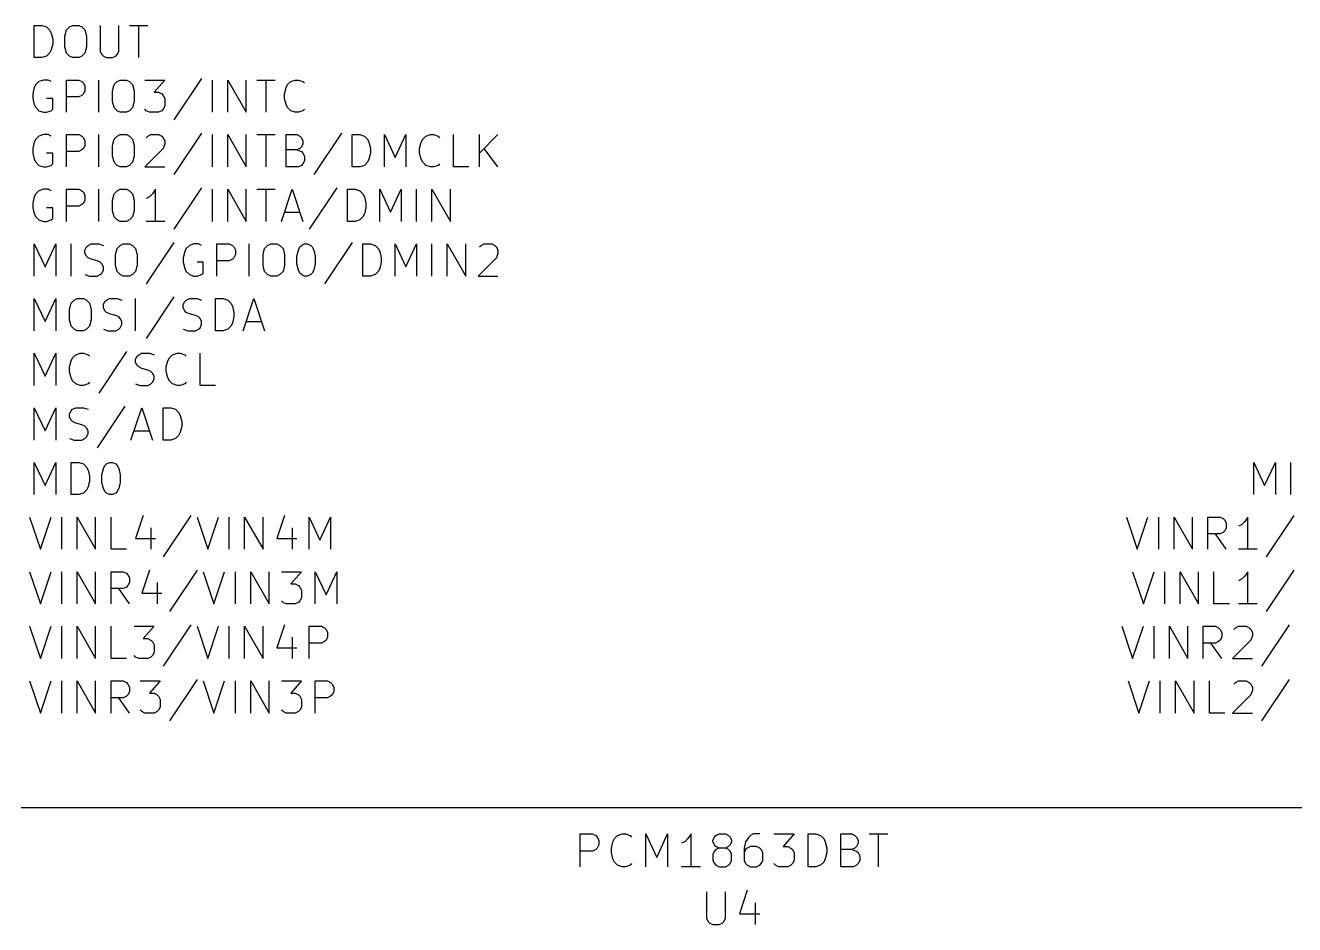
# Model space of a CAD drawing. Extents: x 0.4 to 11.3, y -7.9 to -0.4.
# Drawn here: x 3.158 to 5.48, y -3.764 to -2.118 of the extents above; entities that cross this region are included whole.
import ezdxf

# ---------------------------------------------------------------- set-up
doc = ezdxf.new("R2010")
doc.units = 0
doc.header["$MEASUREMENT"] = 0
doc.layers.add('CYAN2', color=4, linetype='CONTINUOUS')
doc.layers.add('RED2', color=1, linetype='CONTINUOUS')

msp = doc.modelspace()

# ---------------------------------------------------------------- linework, layer by layer
at = {"layer": 'CYAN2', "linetype": 'CONTINUOUS'}
for p, q in [((3.174, -2.1773), (3.174, -2.1183)), ((3.174, -2.1183), (3.1881, -2.1183)), ((3.1881, -2.1183), (3.1965, -2.1211)), ((3.1965, -2.1211), (3.2021, -2.1267)), ((3.2021, -2.1267), (3.2049, -2.1323)), ((3.2049, -2.1323), (3.2078, -2.1436)), ((3.2302, -2.138), (3.233, -2.1267)), ((3.233, -2.1267), (3.2387, -2.1211)), ((3.2387, -2.1211), (3.2443, -2.1183)), ((3.2443, -2.1183), (3.2555, -2.1183)), ((3.2555, -2.1183), (3.2611, -2.1211)), ((3.2611, -2.1211), (3.2668, -2.1267)), ((3.2668, -2.1267), (3.2696, -2.138)), ((3.2949, -2.1183), (3.2949, -2.1661)), ((3.3286, -2.1661), (3.3286, -2.1183)), ((3.3482, -2.1183), (3.382, -2.1183)), ((3.3651, -2.1773), (3.3651, -2.1183)), ((3.2078, -2.152), (3.2049, -2.1632)), ((3.2078, -2.1436), (3.2078, -2.152)), ((3.2302, -2.1576), (3.2302, -2.138)), ((3.233, -2.1689), (3.2302, -2.1576)), ((3.2696, -2.1576), (3.2668, -2.1689)), ((3.2696, -2.138), (3.2696, -2.1576)), ((3.1881, -2.1773), (3.174, -2.1773)), ((3.1965, -2.1745), (3.1881, -2.1773)), ((3.2021, -2.1689), (3.1965, -2.1745)), ((3.2049, -2.1632), (3.2021, -2.1689)), ((3.2387, -2.1745), (3.233, -2.1689)), ((3.2443, -2.1773), (3.2387, -2.1745)), ((3.2555, -2.1773), (3.2443, -2.1773)), ((3.2611, -2.1745), (3.2555, -2.1773)), ((3.2668, -2.1689), (3.2611, -2.1745)), ((3.2949, -2.1661), (3.2977, -2.1717)), ((3.2977, -2.1717), (3.3005, -2.1745)), ((3.3005, -2.1745), (3.3061, -2.1773)), ((3.3061, -2.1773), (3.3173, -2.1773)), ((3.3173, -2.1773), (3.323, -2.1745)), ((3.323, -2.1745), (3.3258, -2.1717)), ((3.3258, -2.1717), (3.3286, -2.1661)), ((3.1769, -2.2267), (3.174, -2.2323)), ((3.1825, -2.2211), (3.1769, -2.2267)), ((3.1909, -2.2183), (3.1825, -2.2211)), ((3.1993, -2.2183), (3.1909, -2.2183)), ((3.2049, -2.2211), (3.1993, -2.2183)), ((3.233, -2.2773), (3.233, -2.2183)), ((3.233, -2.2183), (3.2555, -2.2183)), ((3.2555, -2.2183), (3.2611, -2.2211)), ((3.2611, -2.2211), (3.2639, -2.2239)), ((3.2639, -2.2239), (3.2668, -2.2295)), ((3.292, -2.2773), (3.292, -2.2183)), ((3.3173, -2.238), (3.3201, -2.2267)), ((3.3201, -2.2267), (3.3258, -2.2211)), ((3.3258, -2.2211), (3.3314, -2.2183)), ((3.3314, -2.2183), (3.3426, -2.2183)), ((3.3426, -2.2183), (3.3482, -2.2211)), ((3.3482, -2.2211), (3.3539, -2.2267)), ((3.3539, -2.2267), (3.3567, -2.238)), ((3.3763, -2.2183), (3.4129, -2.2183)), ((3.4129, -2.2183), (3.3932, -2.2408)), ((3.4803, -2.2155), (3.4297, -2.2913)), ((3.5, -2.2773), (3.5, -2.2183)), ((3.528, -2.2773), (3.528, -2.2183)), ((3.528, -2.2183), (3.5618, -2.2773)), ((3.5618, -2.2773), (3.5618, -2.2183)), ((3.5814, -2.2183), (3.6151, -2.2183)), ((3.5983, -2.2773), (3.5983, -2.2183)), ((3.6348, -2.2323), (3.6376, -2.2267)), ((3.6376, -2.2267), (3.6432, -2.2211)), ((3.6432, -2.2211), (3.6517, -2.2183)), ((3.6517, -2.2183), (3.6573, -2.2183)), ((3.6573, -2.2183), (3.6657, -2.2211)), ((3.6657, -2.2211), (3.6685, -2.2239)), ((3.174, -2.2323), (3.1712, -2.2436)), ((3.1712, -2.2436), (3.1712, -2.252)), ((3.1712, -2.252), (3.174, -2.2632)), ((3.2078, -2.252), (3.1965, -2.252)), ((3.2078, -2.2717), (3.2078, -2.252)), ((3.2555, -2.2492), (3.233, -2.2492)), ((3.2611, -2.2464), (3.2555, -2.2492)), ((3.2639, -2.2436), (3.2611, -2.2464)), ((3.2668, -2.238), (3.2639, -2.2436)), ((3.2668, -2.2295), (3.2668, -2.238)), ((3.3173, -2.2576), (3.3173, -2.238)), ((3.3567, -2.238), (3.3567, -2.2576)), ((3.3932, -2.2408), (3.4016, -2.2408)), ((3.4016, -2.2408), (3.4072, -2.2436)), ((3.4072, -2.2436), (3.41, -2.2464)), ((3.41, -2.2464), (3.4129, -2.252)), ((3.4129, -2.252), (3.4129, -2.2661)), ((3.632, -2.2436), (3.6348, -2.2323)), ((3.632, -2.252), (3.632, -2.2436)), ((3.6348, -2.2632), (3.632, -2.252)), ((3.174, -2.2632), (3.1769, -2.2689)), ((3.1769, -2.2689), (3.1825, -2.2745)), ((3.1825, -2.2745), (3.1909, -2.2773)), ((3.1965, -2.2773), (3.2049, -2.2745)), ((3.2049, -2.2745), (3.2078, -2.2717)), ((3.3201, -2.2689), (3.3173, -2.2576)), ((3.3258, -2.2745), (3.3201, -2.2689)), ((3.3314, -2.2773), (3.3258, -2.2745)), ((3.3482, -2.2745), (3.3426, -2.2773)), ((3.3539, -2.2689), (3.3482, -2.2745)), ((3.3567, -2.2576), (3.3539, -2.2689)), ((3.3791, -2.2745), (3.3763, -2.2717)), ((3.3848, -2.2773), (3.3791, -2.2745)), ((3.4072, -2.2745), (3.4016, -2.2773)), ((3.41, -2.2717), (3.4072, -2.2745)), ((3.4129, -2.2661), (3.41, -2.2717)), ((3.6376, -2.2689), (3.6348, -2.2632)), ((3.6432, -2.2745), (3.6376, -2.2689)), ((3.6517, -2.2773), (3.6432, -2.2745)), ((3.6657, -2.2745), (3.6573, -2.2773)), ((3.6685, -2.2717), (3.6657, -2.2745)), ((3.1909, -2.2773), (3.1965, -2.2773)), ((3.3426, -2.2773), (3.3314, -2.2773)), ((3.4016, -2.2773), (3.3848, -2.2773)), ((3.6573, -2.2773), (3.6517, -2.2773)), ((3.1825, -2.3211), (3.1769, -2.3267)), ((3.1909, -2.3183), (3.1825, -2.3211)), ((3.1993, -2.3183), (3.1909, -2.3183)), ((3.2049, -2.3211), (3.1993, -2.3183)), ((3.233, -2.3773), (3.233, -2.3183)), ((3.233, -2.3183), (3.2555, -2.3183)), ((3.2555, -2.3183), (3.2611, -2.3211)), ((3.2611, -2.3211), (3.2639, -2.3239)), ((3.292, -2.3773), (3.292, -2.3183)), ((3.3201, -2.3267), (3.3258, -2.3211)), ((3.3258, -2.3211), (3.3314, -2.3183)), ((3.3314, -2.3183), (3.3426, -2.3183)), ((3.3426, -2.3183), (3.3482, -2.3211)), ((3.3482, -2.3211), (3.3539, -2.3267)), ((3.3791, -2.3239), (3.382, -2.3211)), ((3.382, -2.3211), (3.3876, -2.3183)), ((3.3876, -2.3183), (3.4016, -2.3183)), ((3.4016, -2.3183), (3.4072, -2.3211)), ((3.4072, -2.3211), (3.41, -2.3239)), ((3.4803, -2.3155), (3.4297, -2.3913)), ((3.5, -2.3773), (3.5, -2.3183)), ((3.528, -2.3773), (3.528, -2.3183)), ((3.528, -2.3183), (3.5618, -2.3773)), ((3.5618, -2.3773), (3.5618, -2.3183)), ((3.5814, -2.3183), (3.6151, -2.3183)), ((3.5983, -2.3773), (3.5983, -2.3183)), ((3.6348, -2.3773), (3.6348, -2.3183)), ((3.6348, -2.3183), (3.6545, -2.3183)), ((3.6545, -2.3183), (3.6601, -2.3211)), ((3.6601, -2.3211), (3.6629, -2.3239)), ((3.736, -2.3155), (3.6854, -2.3913)), ((3.7556, -2.3773), (3.7556, -2.3183)), ((3.7556, -2.3183), (3.7697, -2.3183)), ((3.7697, -2.3183), (3.7781, -2.3211)), ((3.7781, -2.3211), (3.7837, -2.3267)), ((3.8146, -2.3773), (3.8146, -2.3183)), ((3.8146, -2.3183), (3.8343, -2.3604)), ((3.8343, -2.3604), (3.854, -2.3183)), ((3.854, -2.3183), (3.854, -2.3773)), ((3.8849, -2.3267), (3.8905, -2.3211)), ((3.8905, -2.3211), (3.8989, -2.3183)), ((3.8989, -2.3183), (3.9045, -2.3183)), ((3.9045, -2.3183), (3.913, -2.3211)), ((3.913, -2.3211), (3.9158, -2.3239)), ((3.9411, -2.3773), (3.9411, -2.3183)), ((3.9888, -2.3773), (3.9888, -2.3183)), ((4.0225, -2.3183), (3.9888, -2.352)), ((3.174, -2.3323), (3.1712, -2.3436)), ((3.1712, -2.3436), (3.1712, -2.352)), ((3.1769, -2.3267), (3.174, -2.3323)), ((3.2639, -2.3436), (3.2611, -2.3464)), ((3.2639, -2.3239), (3.2668, -2.3295)), ((3.2668, -2.338), (3.2639, -2.3436)), ((3.2668, -2.3295), (3.2668, -2.338)), ((3.3173, -2.338), (3.3201, -2.3267)), ((3.3173, -2.3576), (3.3173, -2.338)), ((3.3539, -2.3267), (3.3567, -2.338)), ((3.3567, -2.338), (3.3567, -2.3576)), ((3.41, -2.3436), (3.3763, -2.3773)), ((3.41, -2.3239), (3.4129, -2.3295)), ((3.4129, -2.3352), (3.41, -2.3436)), ((3.4129, -2.3295), (3.4129, -2.3352)), ((3.6601, -2.3436), (3.6545, -2.3464)), ((3.6629, -2.3408), (3.6601, -2.3436)), ((3.6629, -2.3239), (3.6657, -2.3295)), ((3.6657, -2.3352), (3.6629, -2.3408)), ((3.6657, -2.3295), (3.6657, -2.3352)), ((3.7837, -2.3267), (3.7865, -2.3323)), ((3.7865, -2.3323), (3.7893, -2.3436)), ((3.7893, -2.3436), (3.7893, -2.352)), ((3.8792, -2.3436), (3.8821, -2.3323)), ((3.8792, -2.352), (3.8792, -2.3436)), ((3.8821, -2.3323), (3.8849, -2.3267)), ((4.0225, -2.3773), (3.9972, -2.3436)), ((3.1712, -2.352), (3.174, -2.3632)), ((3.174, -2.3632), (3.1769, -2.3689)), ((3.2078, -2.352), (3.1965, -2.352)), ((3.2078, -2.3717), (3.2078, -2.352)), ((3.2555, -2.3492), (3.233, -2.3492)), ((3.2611, -2.3464), (3.2555, -2.3492)), ((3.3201, -2.3689), (3.3173, -2.3576)), ((3.3567, -2.3576), (3.3539, -2.3689)), ((3.6545, -2.3464), (3.6348, -2.3464)), ((3.6545, -2.3464), (3.6629, -2.3492)), ((3.6629, -2.3492), (3.6657, -2.352)), ((3.6657, -2.352), (3.6685, -2.3576)), ((3.6685, -2.3661), (3.6657, -2.3717)), ((3.6685, -2.3576), (3.6685, -2.3661)), ((3.7865, -2.3632), (3.7837, -2.3689)), ((3.7893, -2.352), (3.7865, -2.3632)), ((3.8821, -2.3632), (3.8792, -2.352)), ((3.8849, -2.3689), (3.8821, -2.3632)), ((3.1769, -2.3689), (3.1825, -2.3745)), ((3.1825, -2.3745), (3.1909, -2.3773)), ((3.1909, -2.3773), (3.1965, -2.3773)), ((3.1965, -2.3773), (3.2049, -2.3745)), ((3.2049, -2.3745), (3.2078, -2.3717)), ((3.3258, -2.3745), (3.3201, -2.3689)), ((3.3314, -2.3773), (3.3258, -2.3745)), ((3.3426, -2.3773), (3.3314, -2.3773)), ((3.3482, -2.3745), (3.3426, -2.3773)), ((3.3539, -2.3689), (3.3482, -2.3745)), ((3.3763, -2.3773), (3.4129, -2.3773)), ((3.6573, -2.3773), (3.6348, -2.3773)), ((3.6629, -2.3745), (3.6573, -2.3773)), ((3.6657, -2.3717), (3.6629, -2.3745)), ((3.7697, -2.3773), (3.7556, -2.3773)), ((3.7781, -2.3745), (3.7697, -2.3773)), ((3.7837, -2.3689), (3.7781, -2.3745)), ((3.8905, -2.3745), (3.8849, -2.3689)), ((3.8989, -2.3773), (3.8905, -2.3745)), ((3.9045, -2.3773), (3.8989, -2.3773)), ((3.913, -2.3745), (3.9045, -2.3773)), ((3.9158, -2.3717), (3.913, -2.3745)), ((3.9691, -2.3773), (3.9411, -2.3773)), ((3.174, -2.4323), (3.1712, -2.4436)), ((3.1769, -2.4267), (3.174, -2.4323)), ((3.1825, -2.4211), (3.1769, -2.4267)), ((3.1909, -2.4183), (3.1825, -2.4211)), ((3.1993, -2.4183), (3.1909, -2.4183)), ((3.2049, -2.4211), (3.1993, -2.4183)), ((3.233, -2.4773), (3.233, -2.4183)), ((3.233, -2.4183), (3.2555, -2.4183)), ((3.2555, -2.4183), (3.2611, -2.4211)), ((3.2611, -2.4211), (3.2639, -2.4239)), ((3.2639, -2.4239), (3.2668, -2.4295)), ((3.2668, -2.438), (3.2639, -2.4436)), ((3.2668, -2.4295), (3.2668, -2.438)), ((3.292, -2.4773), (3.292, -2.4183)), ((3.3173, -2.438), (3.3201, -2.4267)), ((3.3173, -2.4576), (3.3173, -2.438)), ((3.3201, -2.4267), (3.3258, -2.4211)), ((3.3258, -2.4211), (3.3314, -2.4183)), ((3.3314, -2.4183), (3.3426, -2.4183)), ((3.3426, -2.4183), (3.3482, -2.4211)), ((3.3482, -2.4211), (3.3539, -2.4267)), ((3.3539, -2.4267), (3.3567, -2.438)), ((3.3567, -2.438), (3.3567, -2.4576)), ((3.3848, -2.4323), (3.3791, -2.4352)), ((3.3904, -2.4267), (3.3848, -2.4323)), ((3.396, -2.4183), (3.3904, -2.4267)), ((3.396, -2.4773), (3.396, -2.4183)), ((3.4803, -2.4155), (3.4297, -2.4913)), ((3.5, -2.4773), (3.5, -2.4183)), ((3.528, -2.4773), (3.528, -2.4183)), ((3.528, -2.4183), (3.5618, -2.4773)), ((3.5618, -2.4773), (3.5618, -2.4183)), ((3.5814, -2.4183), (3.6151, -2.4183)), ((3.5983, -2.4773), (3.5983, -2.4183)), ((3.6264, -2.4773), (3.646, -2.4183)), ((3.646, -2.4183), (3.6657, -2.4773)), ((3.7275, -2.4155), (3.677, -2.4913)), ((3.7472, -2.4773), (3.7472, -2.4183)), ((3.7472, -2.4183), (3.7612, -2.4183)), ((3.7612, -2.4183), (3.7697, -2.4211)), ((3.7697, -2.4211), (3.7753, -2.4267)), ((3.7753, -2.4267), (3.7781, -2.4323)), ((3.7781, -2.4323), (3.7809, -2.4436)), ((3.8062, -2.4773), (3.8062, -2.4183)), ((3.8062, -2.4183), (3.8259, -2.4604)), ((3.8259, -2.4604), (3.8455, -2.4183)), ((3.8455, -2.4183), (3.8455, -2.4773)), ((3.8736, -2.4773), (3.8736, -2.4183)), ((3.9017, -2.4773), (3.9017, -2.4183)), ((3.9017, -2.4183), (3.9354, -2.4773)), ((3.9354, -2.4773), (3.9354, -2.4183)), ((3.1712, -2.4436), (3.1712, -2.452)), ((3.1712, -2.452), (3.174, -2.4632)), ((3.2078, -2.452), (3.1965, -2.452)), ((3.2078, -2.4717), (3.2078, -2.452)), ((3.2555, -2.4492), (3.233, -2.4492)), ((3.2611, -2.4464), (3.2555, -2.4492)), ((3.2639, -2.4436), (3.2611, -2.4464)), ((3.3201, -2.4689), (3.3173, -2.4576)), ((3.3567, -2.4576), (3.3539, -2.4689)), ((3.632, -2.4604), (3.6601, -2.4604)), ((3.7809, -2.452), (3.7781, -2.4632)), ((3.7809, -2.4436), (3.7809, -2.452)), ((3.174, -2.4632), (3.1769, -2.4689)), ((3.1769, -2.4689), (3.1825, -2.4745)), ((3.1825, -2.4745), (3.1909, -2.4773)), ((3.1909, -2.4773), (3.1965, -2.4773)), ((3.1965, -2.4773), (3.2049, -2.4745)), ((3.2049, -2.4745), (3.2078, -2.4717)), ((3.3258, -2.4745), (3.3201, -2.4689)), ((3.3314, -2.4773), (3.3258, -2.4745)), ((3.3426, -2.4773), (3.3314, -2.4773)), ((3.3482, -2.4745), (3.3426, -2.4773)), ((3.3539, -2.4689), (3.3482, -2.4745)), ((3.4129, -2.4773), (3.3791, -2.4773)), ((3.7612, -2.4773), (3.7472, -2.4773)), ((3.7697, -2.4745), (3.7612, -2.4773)), ((3.7753, -2.4689), (3.7697, -2.4745)), ((3.7781, -2.4632), (3.7753, -2.4689)), ((3.174, -2.5773), (3.174, -2.5183)), ((3.174, -2.5183), (3.1937, -2.5604)), ((3.1937, -2.5604), (3.2134, -2.5183)), ((3.2134, -2.5183), (3.2134, -2.5773)), ((3.2415, -2.5773), (3.2415, -2.5183)), ((3.2668, -2.5295), (3.2696, -2.5239)), ((3.2668, -2.5352), (3.2668, -2.5295)), ((3.2696, -2.5239), (3.2724, -2.5211)), ((3.2724, -2.5211), (3.278, -2.5183)), ((3.278, -2.5183), (3.292, -2.5183)), ((3.292, -2.5183), (3.3005, -2.5211)), ((3.3229, -2.538), (3.3258, -2.5267)), ((3.3258, -2.5267), (3.3314, -2.5211)), ((3.3314, -2.5211), (3.337, -2.5183)), ((3.337, -2.5183), (3.3482, -2.5183)), ((3.3482, -2.5183), (3.3539, -2.5211)), ((3.3539, -2.5211), (3.3595, -2.5267)), ((3.3595, -2.5267), (3.3623, -2.538)), ((3.4297, -2.5155), (3.3791, -2.5913)), ((3.4522, -2.5267), (3.4494, -2.5323)), ((3.4578, -2.5211), (3.4522, -2.5267)), ((3.4662, -2.5183), (3.4578, -2.5211)), ((3.4747, -2.5183), (3.4662, -2.5183)), ((3.4803, -2.5211), (3.4747, -2.5183)), ((3.5084, -2.5773), (3.5084, -2.5183)), ((3.5084, -2.5183), (3.5309, -2.5183)), ((3.5309, -2.5183), (3.5365, -2.5211)), ((3.5365, -2.5211), (3.5393, -2.5239)), ((3.5393, -2.5239), (3.5421, -2.5295)), ((3.5421, -2.5295), (3.5421, -2.538)), ((3.5674, -2.5773), (3.5674, -2.5183)), ((3.5927, -2.538), (3.5955, -2.5267)), ((3.5955, -2.5267), (3.6011, -2.5211)), ((3.6011, -2.5211), (3.6067, -2.5183)), ((3.6067, -2.5183), (3.618, -2.5183)), ((3.618, -2.5183), (3.6236, -2.5211)), ((3.6236, -2.5211), (3.6292, -2.5267)), ((3.6292, -2.5267), (3.632, -2.538)), ((3.6545, -2.5408), (3.6573, -2.5295)), ((3.6573, -2.5295), (3.6601, -2.5239)), ((3.6601, -2.5239), (3.6629, -2.5211)), ((3.6629, -2.5211), (3.6685, -2.5183)), ((3.6685, -2.5183), (3.6741, -2.5183)), ((3.6741, -2.5183), (3.6798, -2.5211)), ((3.6798, -2.5211), (3.6826, -2.5239)), ((3.6826, -2.5239), (3.6854, -2.5295)), ((3.6854, -2.5295), (3.6882, -2.5408)), ((3.7556, -2.5155), (3.705, -2.5913)), ((3.7753, -2.5773), (3.7753, -2.5183)), ((3.7753, -2.5183), (3.7893, -2.5183)), ((3.7893, -2.5183), (3.7978, -2.5211)), ((3.7978, -2.5211), (3.8034, -2.5267)), ((3.8034, -2.5267), (3.8062, -2.5323)), ((3.8343, -2.5773), (3.8343, -2.5183)), ((3.8343, -2.5183), (3.854, -2.5604)), ((3.854, -2.5604), (3.8736, -2.5183)), ((3.8736, -2.5183), (3.8736, -2.5773)), ((3.9017, -2.5773), (3.9017, -2.5183)), ((3.9298, -2.5773), (3.9298, -2.5183)), ((3.9298, -2.5183), (3.9635, -2.5773)), ((3.9635, -2.5773), (3.9635, -2.5183)), ((3.9888, -2.5239), (3.9916, -2.5211)), ((3.9916, -2.5211), (3.9972, -2.5183)), ((3.9972, -2.5183), (4.0113, -2.5183)), ((4.0113, -2.5183), (4.0169, -2.5211)), ((4.0169, -2.5211), (4.0197, -2.5239)), ((4.0197, -2.5239), (4.0225, -2.5295)), ((4.0225, -2.5295), (4.0225, -2.5352)), ((3.2696, -2.5408), (3.2668, -2.5352)), ((3.2724, -2.5436), (3.2696, -2.5408)), ((3.278, -2.5464), (3.2724, -2.5436)), ((3.2892, -2.5492), (3.278, -2.5464)), ((3.2949, -2.552), (3.2892, -2.5492)), ((3.2977, -2.5548), (3.2949, -2.552)), ((3.3229, -2.5576), (3.3229, -2.538)), ((3.3623, -2.538), (3.3623, -2.5576)), ((3.4494, -2.5323), (3.4466, -2.5436)), ((3.4466, -2.5436), (3.4466, -2.552)), ((3.4466, -2.552), (3.4494, -2.5632)), ((3.4831, -2.552), (3.4719, -2.552)), ((3.4831, -2.5717), (3.4831, -2.552)), ((3.5309, -2.5492), (3.5084, -2.5492)), ((3.5365, -2.5464), (3.5309, -2.5492)), ((3.5393, -2.5436), (3.5365, -2.5464)), ((3.5421, -2.538), (3.5393, -2.5436)), ((3.5927, -2.5576), (3.5927, -2.538)), ((3.632, -2.538), (3.632, -2.5576)), ((3.6545, -2.5548), (3.6545, -2.5408)), ((3.6882, -2.5408), (3.6882, -2.5548)), ((3.8062, -2.5323), (3.809, -2.5436)), ((3.809, -2.552), (3.8062, -2.5632)), ((3.809, -2.5436), (3.809, -2.552)), ((4.0197, -2.5436), (3.986, -2.5773)), ((4.0225, -2.5352), (4.0197, -2.5436)), ((3.2668, -2.5745), (3.2752, -2.5773)), ((3.2752, -2.5773), (3.2892, -2.5773)), ((3.2892, -2.5773), (3.2949, -2.5745)), ((3.2949, -2.5745), (3.2977, -2.5717)), ((3.3005, -2.5604), (3.2977, -2.5548)), ((3.2977, -2.5717), (3.3005, -2.5661)), ((3.3005, -2.5661), (3.3005, -2.5604)), ((3.3258, -2.5689), (3.3229, -2.5576)), ((3.3314, -2.5745), (3.3258, -2.5689)), ((3.337, -2.5773), (3.3314, -2.5745)), ((3.3482, -2.5773), (3.337, -2.5773)), ((3.3539, -2.5745), (3.3482, -2.5773)), ((3.3595, -2.5689), (3.3539, -2.5745)), ((3.3623, -2.5576), (3.3595, -2.5689)), ((3.4494, -2.5632), (3.4522, -2.5689)), ((3.4522, -2.5689), (3.4578, -2.5745)), ((3.4578, -2.5745), (3.4662, -2.5773)), ((3.4662, -2.5773), (3.4719, -2.5773)), ((3.4719, -2.5773), (3.4803, -2.5745)), ((3.4803, -2.5745), (3.4831, -2.5717)), ((3.5955, -2.5689), (3.5927, -2.5576)), ((3.6011, -2.5745), (3.5955, -2.5689)), ((3.6067, -2.5773), (3.6011, -2.5745)), ((3.618, -2.5773), (3.6067, -2.5773)), ((3.6236, -2.5745), (3.618, -2.5773)), ((3.6292, -2.5689), (3.6236, -2.5745)), ((3.632, -2.5576), (3.6292, -2.5689)), ((3.6573, -2.5661), (3.6545, -2.5548)), ((3.6601, -2.5717), (3.6573, -2.5661)), ((3.6629, -2.5745), (3.6601, -2.5717)), ((3.6685, -2.5773), (3.6629, -2.5745)), ((3.6741, -2.5773), (3.6685, -2.5773)), ((3.6798, -2.5745), (3.6741, -2.5773)), ((3.6826, -2.5717), (3.6798, -2.5745)), ((3.6854, -2.5661), (3.6826, -2.5717)), ((3.6882, -2.5548), (3.6854, -2.5661)), ((3.7893, -2.5773), (3.7753, -2.5773)), ((3.7978, -2.5745), (3.7893, -2.5773)), ((3.8034, -2.5689), (3.7978, -2.5745)), ((3.8062, -2.5632), (3.8034, -2.5689)), ((3.986, -2.5773), (4.0225, -2.5773)), ((3.174, -2.6773), (3.174, -2.6183)), ((3.174, -2.6183), (3.1937, -2.6604)), ((3.1937, -2.6604), (3.2134, -2.6183)), ((3.2134, -2.6183), (3.2134, -2.6773)), ((3.2415, -2.6267), (3.2471, -2.6211)), ((3.2471, -2.6211), (3.2527, -2.6183)), ((3.2527, -2.6183), (3.264, -2.6183)), ((3.264, -2.6183), (3.2696, -2.6211)), ((3.2696, -2.6211), (3.2752, -2.6267)), ((3.3005, -2.6295), (3.3033, -2.6239)), ((3.3033, -2.6239), (3.3061, -2.6211)), ((3.3061, -2.6211), (3.3117, -2.6183)), ((3.3117, -2.6183), (3.3258, -2.6183)), ((3.3258, -2.6183), (3.3342, -2.6211)), ((3.3595, -2.6773), (3.3595, -2.6183)), ((3.4297, -2.6155), (3.3791, -2.6913)), ((3.4466, -2.6295), (3.4494, -2.6239)), ((3.4494, -2.6239), (3.4522, -2.6211)), ((3.4522, -2.6211), (3.4578, -2.6183)), ((3.4578, -2.6183), (3.4719, -2.6183)), ((3.4719, -2.6183), (3.4803, -2.6211)), ((3.5056, -2.6773), (3.5056, -2.6183)), ((3.5056, -2.6183), (3.5196, -2.6183)), ((3.5196, -2.6183), (3.528, -2.6211)), ((3.528, -2.6211), (3.5337, -2.6267)), ((3.5561, -2.6773), (3.5758, -2.6183)), ((3.5758, -2.6183), (3.5955, -2.6773)), ((3.2387, -2.638), (3.2415, -2.6267)), ((3.2387, -2.6576), (3.2387, -2.638)), ((3.2752, -2.6267), (3.278, -2.638)), ((3.278, -2.638), (3.278, -2.6576)), ((3.3005, -2.6352), (3.3005, -2.6295)), ((3.3033, -2.6408), (3.3005, -2.6352)), ((3.3061, -2.6436), (3.3033, -2.6408)), ((3.3117, -2.6464), (3.3061, -2.6436)), ((3.323, -2.6492), (3.3117, -2.6464)), ((3.4466, -2.6352), (3.4466, -2.6295)), ((3.4494, -2.6408), (3.4466, -2.6352)), ((3.4522, -2.6436), (3.4494, -2.6408)), ((3.4578, -2.6464), (3.4522, -2.6436)), ((3.469, -2.6492), (3.4578, -2.6464)), ((3.5337, -2.6267), (3.5365, -2.6323)), ((3.5365, -2.6323), (3.5393, -2.6436)), ((3.5393, -2.6436), (3.5393, -2.652)), ((3.2415, -2.6689), (3.2387, -2.6576)), ((3.2471, -2.6745), (3.2415, -2.6689)), ((3.2752, -2.6689), (3.2696, -2.6745)), ((3.278, -2.6576), (3.2752, -2.6689)), ((3.3286, -2.652), (3.323, -2.6492)), ((3.3314, -2.6548), (3.3286, -2.652)), ((3.3342, -2.6604), (3.3314, -2.6548)), ((3.3314, -2.6717), (3.3342, -2.6661)), ((3.3342, -2.6661), (3.3342, -2.6604)), ((3.4747, -2.652), (3.469, -2.6492)), ((3.4775, -2.6548), (3.4747, -2.652)), ((3.4803, -2.6604), (3.4775, -2.6548)), ((3.4775, -2.6717), (3.4803, -2.6661)), ((3.4803, -2.6661), (3.4803, -2.6604)), ((3.5337, -2.6689), (3.528, -2.6745)), ((3.5365, -2.6632), (3.5337, -2.6689)), ((3.5393, -2.652), (3.5365, -2.6632)), ((3.5618, -2.6604), (3.5899, -2.6604)), ((3.2527, -2.6773), (3.2471, -2.6745)), ((3.264, -2.6773), (3.2527, -2.6773)), ((3.2696, -2.6745), (3.264, -2.6773)), ((3.3005, -2.6745), (3.3089, -2.6773)), ((3.3089, -2.6773), (3.323, -2.6773)), ((3.323, -2.6773), (3.3286, -2.6745)), ((3.3286, -2.6745), (3.3314, -2.6717)), ((3.4466, -2.6745), (3.455, -2.6773)), ((3.455, -2.6773), (3.469, -2.6773)), ((3.469, -2.6773), (3.4747, -2.6745)), ((3.4747, -2.6745), (3.4775, -2.6717)), ((3.5196, -2.6773), (3.5056, -2.6773)), ((3.528, -2.6745), (3.5196, -2.6773)), ((3.3426, -2.7155), (3.292, -2.7913)), ((3.174, -2.7773), (3.174, -2.7183)), ((3.174, -2.7183), (3.1937, -2.7604)), ((3.1937, -2.7604), (3.2134, -2.7183)), ((3.2134, -2.7183), (3.2134, -2.7773)), ((3.2387, -2.7436), (3.2415, -2.7323)), ((3.2415, -2.7323), (3.2443, -2.7267)), ((3.2443, -2.7267), (3.2499, -2.7211)), ((3.2499, -2.7211), (3.2583, -2.7183)), ((3.2583, -2.7183), (3.264, -2.7183)), ((3.264, -2.7183), (3.2724, -2.7211)), ((3.2724, -2.7211), (3.2752, -2.7239)), ((3.3595, -2.7295), (3.3623, -2.7239)), ((3.3595, -2.7352), (3.3595, -2.7295)), ((3.3623, -2.7408), (3.3595, -2.7352)), ((3.3623, -2.7239), (3.3651, -2.7211)), ((3.3651, -2.7211), (3.3707, -2.7183)), ((3.3707, -2.7183), (3.3848, -2.7183)), ((3.3848, -2.7183), (3.3932, -2.7211)), ((3.4157, -2.7436), (3.4185, -2.7323)), ((3.4185, -2.7323), (3.4213, -2.7267)), ((3.4213, -2.7267), (3.4269, -2.7211)), ((3.4269, -2.7211), (3.4353, -2.7183)), ((3.4353, -2.7183), (3.441, -2.7183)), ((3.441, -2.7183), (3.4494, -2.7211)), ((3.4494, -2.7211), (3.4522, -2.7239)), ((3.4775, -2.7773), (3.4775, -2.7183)), ((3.2387, -2.752), (3.2387, -2.7436)), ((3.2415, -2.7632), (3.2387, -2.752)), ((3.2443, -2.7689), (3.2415, -2.7632)), ((3.3651, -2.7436), (3.3623, -2.7408)), ((3.3707, -2.7464), (3.3651, -2.7436)), ((3.382, -2.7492), (3.3707, -2.7464)), ((3.3876, -2.752), (3.382, -2.7492)), ((3.3904, -2.7548), (3.3876, -2.752)), ((3.3932, -2.7604), (3.3904, -2.7548)), ((3.3932, -2.7661), (3.3932, -2.7604)), ((3.4157, -2.752), (3.4157, -2.7436)), ((3.4185, -2.7632), (3.4157, -2.752)), ((3.4213, -2.7689), (3.4185, -2.7632)), ((3.2499, -2.7745), (3.2443, -2.7689)), ((3.2583, -2.7773), (3.2499, -2.7745)), ((3.264, -2.7773), (3.2583, -2.7773)), ((3.2724, -2.7745), (3.264, -2.7773)), ((3.2752, -2.7717), (3.2724, -2.7745)), ((3.3595, -2.7745), (3.3679, -2.7773)), ((3.3679, -2.7773), (3.382, -2.7773)), ((3.382, -2.7773), (3.3876, -2.7745)), ((3.3876, -2.7745), (3.3904, -2.7717)), ((3.3904, -2.7717), (3.3932, -2.7661)), ((3.4269, -2.7745), (3.4213, -2.7689)), ((3.4353, -2.7773), (3.4269, -2.7745)), ((3.441, -2.7773), (3.4353, -2.7773)), ((3.4494, -2.7745), (3.441, -2.7773)), ((3.4522, -2.7717), (3.4494, -2.7745)), ((3.5056, -2.7773), (3.4775, -2.7773)), ((3.174, -2.8773), (3.174, -2.8183)), ((3.174, -2.8183), (3.1937, -2.8604)), ((3.1937, -2.8604), (3.2134, -2.8183)), ((3.2134, -2.8183), (3.2134, -2.8773)), ((3.2387, -2.8295), (3.2415, -2.8239)), ((3.2387, -2.8352), (3.2387, -2.8295)), ((3.2415, -2.8239), (3.2443, -2.8211)), ((3.2443, -2.8211), (3.2499, -2.8183)), ((3.2499, -2.8183), (3.264, -2.8183)), ((3.264, -2.8183), (3.2724, -2.8211)), ((3.3398, -2.8155), (3.2892, -2.8913)), ((3.351, -2.8773), (3.3707, -2.8183)), ((3.3707, -2.8183), (3.3904, -2.8773)), ((3.41, -2.8773), (3.41, -2.8183)), ((3.41, -2.8183), (3.4241, -2.8183)), ((3.4241, -2.8183), (3.4325, -2.8211)), ((3.4325, -2.8211), (3.4381, -2.8267)), ((3.4381, -2.8267), (3.4409, -2.8323)), ((3.4409, -2.8323), (3.4438, -2.8436)), ((3.2415, -2.8408), (3.2387, -2.8352)), ((3.2443, -2.8436), (3.2415, -2.8408)), ((3.2499, -2.8464), (3.2443, -2.8436)), ((3.2611, -2.8492), (3.2499, -2.8464)), ((3.2668, -2.852), (3.2611, -2.8492)), ((3.2696, -2.8548), (3.2668, -2.852)), ((3.2724, -2.8604), (3.2696, -2.8548)), ((3.4438, -2.852), (3.4409, -2.8632)), ((3.4438, -2.8436), (3.4438, -2.852)), ((3.2387, -2.8745), (3.2471, -2.8773)), ((3.2471, -2.8773), (3.2611, -2.8773)), ((3.2611, -2.8773), (3.2668, -2.8745)), ((3.2668, -2.8745), (3.2696, -2.8717)), ((3.2696, -2.8717), (3.2724, -2.8661)), ((3.2724, -2.8661), (3.2724, -2.8604)), ((3.3567, -2.8604), (3.3848, -2.8604)), ((3.4241, -2.8773), (3.41, -2.8773)), ((3.4325, -2.8745), (3.4241, -2.8773)), ((3.4381, -2.8689), (3.4325, -2.8745)), ((3.4409, -2.8632), (3.4381, -2.8689)), ((3.174, -2.9773), (3.174, -2.9183)), ((3.174, -2.9183), (3.1937, -2.9604)), ((3.1937, -2.9604), (3.2134, -2.9183)), ((3.2134, -2.9183), (3.2134, -2.9773)), ((3.2415, -2.9773), (3.2415, -2.9183)), ((3.2415, -2.9183), (3.2555, -2.9183)), ((3.2555, -2.9183), (3.264, -2.9211)), ((3.264, -2.9211), (3.2696, -2.9267)), ((3.3005, -2.9295), (3.3033, -2.9239)), ((3.3033, -2.9239), (3.3061, -2.9211)), ((3.3061, -2.9211), (3.3117, -2.9183)), ((3.3117, -2.9183), (3.3173, -2.9183)), ((3.3173, -2.9183), (3.323, -2.9211)), ((3.323, -2.9211), (3.3258, -2.9239)), ((3.3258, -2.9239), (3.3286, -2.9295)), ((5.4057, -2.9773), (5.4057, -2.9183)), ((5.4057, -2.9183), (5.4253, -2.9604)), ((5.4253, -2.9604), (5.445, -2.9183)), ((5.445, -2.9183), (5.445, -2.9773)), ((5.4731, -2.9773), (5.4731, -2.9183)), ((3.2696, -2.9267), (3.2724, -2.9323)), ((3.2724, -2.9323), (3.2752, -2.9436)), ((3.2752, -2.9436), (3.2752, -2.952)), ((3.2977, -2.9408), (3.3005, -2.9295)), ((3.2977, -2.9548), (3.2977, -2.9408)), ((3.3286, -2.9295), (3.3314, -2.9408)), ((3.3314, -2.9408), (3.3314, -2.9548)), ((3.2696, -2.9689), (3.264, -2.9745)), ((3.2724, -2.9632), (3.2696, -2.9689)), ((3.2752, -2.952), (3.2724, -2.9632)), ((3.3005, -2.9661), (3.2977, -2.9548)), ((3.3033, -2.9717), (3.3005, -2.9661)), ((3.3061, -2.9745), (3.3033, -2.9717)), ((3.3258, -2.9717), (3.323, -2.9745)), ((3.3286, -2.9661), (3.3258, -2.9717)), ((3.3314, -2.9548), (3.3286, -2.9661)), ((3.2555, -2.9773), (3.2415, -2.9773)), ((3.264, -2.9745), (3.2555, -2.9773)), ((3.3117, -2.9773), (3.3061, -2.9745)), ((3.3173, -2.9773), (3.3117, -2.9773)), ((3.323, -2.9745), (3.3173, -2.9773)), ((3.1656, -3.0183), (3.1853, -3.0773)), ((3.1853, -3.0773), (3.2049, -3.0183)), ((3.2246, -3.0773), (3.2246, -3.0183)), ((3.2527, -3.0773), (3.2527, -3.0183)), ((3.2527, -3.0183), (3.2864, -3.0773)), ((3.2864, -3.0773), (3.2864, -3.0183)), ((3.3145, -3.0773), (3.3145, -3.0183)), ((3.3735, -3.0155), (3.3595, -3.0576)), ((3.4606, -3.0155), (3.41, -3.0913)), ((3.4719, -3.0183), (3.4915, -3.0773)), ((3.4915, -3.0773), (3.5112, -3.0183)), ((3.5309, -3.0773), (3.5309, -3.0183)), ((3.559, -3.0773), (3.559, -3.0183)), ((3.559, -3.0183), (3.5927, -3.0773)), ((3.5927, -3.0773), (3.5927, -3.0183)), ((3.632, -3.0155), (3.618, -3.0576)), ((3.677, -3.0773), (3.677, -3.0183)), ((3.677, -3.0183), (3.6966, -3.0604)), ((3.6966, -3.0604), (3.7163, -3.0183)), ((3.7163, -3.0183), (3.7163, -3.0773)), ((5.1725, -3.0183), (5.1921, -3.0773)), ((5.1921, -3.0773), (5.2118, -3.0183)), ((5.2315, -3.0773), (5.2315, -3.0183)), ((5.2596, -3.0773), (5.2596, -3.0183)), ((5.2596, -3.0183), (5.2933, -3.0773)), ((5.2933, -3.0773), (5.2933, -3.0183)), ((5.3214, -3.0773), (5.3214, -3.0183)), ((5.3214, -3.0183), (5.3439, -3.0183)), ((5.3439, -3.0183), (5.3495, -3.0211)), ((5.3944, -3.0183), (5.3888, -3.0267)), ((5.3944, -3.0773), (5.3944, -3.0183)), ((5.4787, -3.0155), (5.4281, -3.0913)), ((3.3876, -3.038), (3.3876, -3.0773)), ((3.646, -3.038), (3.646, -3.0773)), ((5.3495, -3.0211), (5.3523, -3.0239)), ((5.3523, -3.0239), (5.3551, -3.0295)), ((5.3551, -3.038), (5.3523, -3.0436)), ((5.3551, -3.0295), (5.3551, -3.038)), ((5.3832, -3.0323), (5.3776, -3.0352)), ((5.3888, -3.0267), (5.3832, -3.0323)), ((3.3595, -3.0576), (3.396, -3.0576)), ((3.618, -3.0576), (3.6545, -3.0576)), ((5.3439, -3.0492), (5.3214, -3.0492)), ((5.3551, -3.0773), (5.3354, -3.0492)), ((5.3495, -3.0464), (5.3439, -3.0492)), ((5.3523, -3.0436), (5.3495, -3.0464)), ((3.3426, -3.0773), (3.3145, -3.0773)), ((5.4113, -3.0773), (5.3776, -3.0773)), ((3.1656, -3.1183), (3.1853, -3.1773)), ((3.1853, -3.1773), (3.2049, -3.1183)), ((3.2246, -3.1773), (3.2246, -3.1183)), ((3.2527, -3.1773), (3.2527, -3.1183)), ((3.2527, -3.1183), (3.2864, -3.1773)), ((3.2864, -3.1773), (3.2864, -3.1183)), ((3.3145, -3.1773), (3.3145, -3.1183)), ((3.3145, -3.1183), (3.337, -3.1183)), ((3.337, -3.1183), (3.3426, -3.1211)), ((3.3426, -3.1211), (3.3454, -3.1239)), ((3.3454, -3.1239), (3.3482, -3.1295)), ((3.3482, -3.1295), (3.3482, -3.138)), ((3.3848, -3.1155), (3.3707, -3.1576)), ((3.4719, -3.1155), (3.4213, -3.1913)), ((3.4831, -3.1183), (3.5028, -3.1773)), ((3.5028, -3.1773), (3.5224, -3.1183)), ((3.5421, -3.1773), (3.5421, -3.1183)), ((3.5702, -3.1773), (3.5702, -3.1183)), ((3.5702, -3.1183), (3.6039, -3.1773)), ((3.6039, -3.1773), (3.6039, -3.1183)), ((3.6264, -3.1183), (3.6629, -3.1183)), ((3.6629, -3.1183), (3.6432, -3.1408)), ((3.6882, -3.1773), (3.6882, -3.1183)), ((3.6882, -3.1183), (3.7079, -3.1604)), ((3.7079, -3.1604), (3.7275, -3.1183)), ((3.7275, -3.1183), (3.7275, -3.1773)), ((5.1837, -3.1183), (5.2034, -3.1773)), ((5.2034, -3.1773), (5.223, -3.1183)), ((5.2427, -3.1773), (5.2427, -3.1183)), ((5.2708, -3.1773), (5.2708, -3.1183)), ((5.2708, -3.1183), (5.3045, -3.1773)), ((5.3045, -3.1773), (5.3045, -3.1183)), ((5.3326, -3.1773), (5.3326, -3.1183)), ((5.3832, -3.1323), (5.3776, -3.1352)), ((5.3888, -3.1267), (5.3832, -3.1323)), ((5.3944, -3.1183), (5.3888, -3.1267)), ((5.3944, -3.1773), (5.3944, -3.1183)), ((5.4787, -3.1155), (5.4281, -3.1913)), ((3.337, -3.1492), (3.3145, -3.1492)), ((3.3482, -3.1773), (3.3286, -3.1492)), ((3.3426, -3.1464), (3.337, -3.1492)), ((3.3454, -3.1436), (3.3426, -3.1464)), ((3.3482, -3.138), (3.3454, -3.1436)), ((3.3707, -3.1576), (3.4072, -3.1576)), ((3.3988, -3.138), (3.3988, -3.1773)), ((3.6432, -3.1408), (3.6517, -3.1408)), ((3.6517, -3.1408), (3.6573, -3.1436)), ((3.6573, -3.1436), (3.6601, -3.1464)), ((3.6601, -3.1464), (3.6629, -3.152)), ((3.6629, -3.152), (3.6629, -3.1661)), ((3.6292, -3.1745), (3.6264, -3.1717)), ((3.6348, -3.1773), (3.6292, -3.1745)), ((3.6517, -3.1773), (3.6348, -3.1773)), ((3.6573, -3.1745), (3.6517, -3.1773)), ((3.6601, -3.1717), (3.6573, -3.1745)), ((3.6629, -3.1661), (3.6601, -3.1717)), ((5.3607, -3.1773), (5.3326, -3.1773)), ((5.4113, -3.1773), (5.3776, -3.1773)), ((3.1656, -3.2183), (3.1853, -3.2773)), ((3.1853, -3.2773), (3.2049, -3.2183)), ((3.2246, -3.2773), (3.2246, -3.2183)), ((3.2527, -3.2773), (3.2527, -3.2183)), ((3.2527, -3.2183), (3.2864, -3.2773)), ((3.2864, -3.2773), (3.2864, -3.2183)), ((3.3145, -3.2773), (3.3145, -3.2183)), ((3.3567, -3.2183), (3.3932, -3.2183)), ((3.3932, -3.2183), (3.3735, -3.2408)), ((3.4606, -3.2155), (3.41, -3.2913)), ((3.4719, -3.2183), (3.4915, -3.2773)), ((3.4915, -3.2773), (3.5112, -3.2183)), ((3.5309, -3.2773), (3.5309, -3.2183)), ((3.559, -3.2773), (3.559, -3.2183)), ((3.559, -3.2183), (3.5927, -3.2773)), ((3.5927, -3.2773), (3.5927, -3.2183)), ((3.632, -3.2155), (3.618, -3.2576)), ((3.677, -3.2773), (3.677, -3.2183)), ((3.677, -3.2183), (3.6994, -3.2183)), ((3.6994, -3.2183), (3.705, -3.2211)), ((3.705, -3.2211), (3.7079, -3.2239)), ((3.7079, -3.2239), (3.7107, -3.2295)), ((5.164, -3.2183), (5.1837, -3.2773)), ((5.1837, -3.2773), (5.2034, -3.2183)), ((5.223, -3.2773), (5.223, -3.2183)), ((5.2511, -3.2773), (5.2511, -3.2183)), ((5.2511, -3.2183), (5.2849, -3.2773)), ((5.2849, -3.2773), (5.2849, -3.2183)), ((5.313, -3.2773), (5.313, -3.2183)), ((5.313, -3.2183), (5.3354, -3.2183)), ((5.3354, -3.2183), (5.341, -3.2211)), ((5.341, -3.2211), (5.3439, -3.2239)), ((5.3439, -3.2239), (5.3467, -3.2295)), ((5.3691, -3.2239), (5.372, -3.2211)), ((5.372, -3.2211), (5.3776, -3.2183)), ((5.3776, -3.2183), (5.3916, -3.2183)), ((5.3916, -3.2183), (5.3972, -3.2211)), ((5.3972, -3.2211), (5.4, -3.2239)), ((5.4, -3.2239), (5.4029, -3.2295)), ((5.4703, -3.2155), (5.4197, -3.2913)), ((3.3735, -3.2408), (3.382, -3.2408)), ((3.382, -3.2408), (3.3876, -3.2436)), ((3.3876, -3.2436), (3.3904, -3.2464)), ((3.3904, -3.2464), (3.3932, -3.252)), ((3.646, -3.238), (3.646, -3.2773)), ((3.6994, -3.2492), (3.677, -3.2492)), ((3.705, -3.2464), (3.6994, -3.2492)), ((3.7079, -3.2436), (3.705, -3.2464)), ((3.7107, -3.238), (3.7079, -3.2436)), ((3.7107, -3.2295), (3.7107, -3.238)), ((5.3354, -3.2492), (5.313, -3.2492)), ((5.3467, -3.2773), (5.327, -3.2492)), ((5.341, -3.2464), (5.3354, -3.2492)), ((5.3439, -3.2436), (5.341, -3.2464)), ((5.3467, -3.238), (5.3439, -3.2436)), ((5.3467, -3.2295), (5.3467, -3.238)), ((5.4, -3.2436), (5.3663, -3.2773)), ((5.4029, -3.2352), (5.4, -3.2436)), ((5.4029, -3.2295), (5.4029, -3.2352)), ((3.3595, -3.2745), (3.3567, -3.2717)), ((3.3904, -3.2717), (3.3876, -3.2745)), ((3.3932, -3.2661), (3.3904, -3.2717)), ((3.3932, -3.252), (3.3932, -3.2661)), ((3.618, -3.2576), (3.6545, -3.2576)), ((3.3426, -3.2773), (3.3145, -3.2773)), ((3.3651, -3.2773), (3.3595, -3.2745)), ((3.382, -3.2773), (3.3651, -3.2773)), ((3.3876, -3.2745), (3.382, -3.2773)), ((5.3663, -3.2773), (5.4029, -3.2773)), ((3.1656, -3.3183), (3.1853, -3.3773)), ((3.1853, -3.3773), (3.2049, -3.3183)), ((3.2246, -3.3773), (3.2246, -3.3183)), ((3.2527, -3.3773), (3.2527, -3.3183)), ((3.2527, -3.3183), (3.2864, -3.3773)), ((3.2864, -3.3773), (3.2864, -3.3183)), ((3.3145, -3.3773), (3.3145, -3.3183)), ((3.3145, -3.3183), (3.337, -3.3183)), ((3.337, -3.3183), (3.3426, -3.3211)), ((3.3679, -3.3183), (3.4044, -3.3183)), ((3.4044, -3.3183), (3.3848, -3.3408)), ((3.4719, -3.3155), (3.4213, -3.3913)), ((3.4831, -3.3183), (3.5028, -3.3773)), ((3.5028, -3.3773), (3.5224, -3.3183)), ((3.5421, -3.3773), (3.5421, -3.3183)), ((3.5702, -3.3773), (3.5702, -3.3183)), ((3.5702, -3.3183), (3.6039, -3.3773)), ((3.6039, -3.3773), (3.6039, -3.3183)), ((3.6264, -3.3183), (3.6629, -3.3183)), ((3.6629, -3.3183), (3.6432, -3.3408)), ((3.6882, -3.3773), (3.6882, -3.3183)), ((3.6882, -3.3183), (3.7107, -3.3183)), ((3.7107, -3.3183), (3.7163, -3.3211)), ((5.1753, -3.3183), (5.1949, -3.3773)), ((5.1949, -3.3773), (5.2146, -3.3183)), ((5.2343, -3.3773), (5.2343, -3.3183)), ((5.2624, -3.3773), (5.2624, -3.3183)), ((5.2624, -3.3183), (5.2961, -3.3773)), ((5.2961, -3.3773), (5.2961, -3.3183)), ((5.3242, -3.3773), (5.3242, -3.3183)), ((5.372, -3.3211), (5.3776, -3.3183)), ((5.3776, -3.3183), (5.3916, -3.3183)), ((5.3916, -3.3183), (5.3972, -3.3211)), ((5.4703, -3.3155), (5.4197, -3.3913)), ((3.3426, -3.3211), (3.3454, -3.3239)), ((3.3454, -3.3436), (3.3426, -3.3464)), ((3.3454, -3.3239), (3.3482, -3.3295)), ((3.3482, -3.338), (3.3454, -3.3436)), ((3.3482, -3.3295), (3.3482, -3.338)), ((3.3848, -3.3408), (3.3932, -3.3408)), ((3.3932, -3.3408), (3.3988, -3.3436)), ((3.3988, -3.3436), (3.4016, -3.3464)), ((3.6432, -3.3408), (3.6517, -3.3408)), ((3.6517, -3.3408), (3.6573, -3.3436)), ((3.6573, -3.3436), (3.6601, -3.3464)), ((3.7163, -3.3211), (3.7191, -3.3239)), ((3.7191, -3.3436), (3.7163, -3.3464)), ((3.7191, -3.3239), (3.7219, -3.3295)), ((3.7219, -3.338), (3.7191, -3.3436)), ((3.7219, -3.3295), (3.7219, -3.338)), ((5.4, -3.3436), (5.3663, -3.3773)), ((5.3691, -3.3239), (5.372, -3.3211)), ((5.3972, -3.3211), (5.4, -3.3239)), ((5.4, -3.3239), (5.4029, -3.3295)), ((5.4029, -3.3352), (5.4, -3.3436)), ((5.4029, -3.3295), (5.4029, -3.3352)), ((3.337, -3.3492), (3.3145, -3.3492)), ((3.3482, -3.3773), (3.3286, -3.3492)), ((3.3426, -3.3464), (3.337, -3.3492)), ((3.4016, -3.3464), (3.4044, -3.352)), ((3.4044, -3.3661), (3.4016, -3.3717)), ((3.4044, -3.352), (3.4044, -3.3661)), ((3.6601, -3.3464), (3.6629, -3.352)), ((3.6629, -3.3661), (3.6601, -3.3717)), ((3.6629, -3.352), (3.6629, -3.3661)), ((3.7107, -3.3492), (3.6882, -3.3492)), ((3.7163, -3.3464), (3.7107, -3.3492)), ((3.3707, -3.3745), (3.3679, -3.3717)), ((3.3763, -3.3773), (3.3707, -3.3745)), ((3.3932, -3.3773), (3.3763, -3.3773)), ((3.3988, -3.3745), (3.3932, -3.3773)), ((3.4016, -3.3717), (3.3988, -3.3745)), ((3.6292, -3.3745), (3.6264, -3.3717)), ((3.6348, -3.3773), (3.6292, -3.3745)), ((3.6517, -3.3773), (3.6348, -3.3773)), ((3.6573, -3.3745), (3.6517, -3.3773)), ((3.6601, -3.3717), (3.6573, -3.3745)), ((5.3523, -3.3773), (5.3242, -3.3773)), ((5.3663, -3.3773), (5.4029, -3.3773)), ((4.1729, -3.6584), (4.1729, -3.5984)), ((4.1729, -3.5984), (4.1957, -3.5984)), ((4.1957, -3.5984), (4.2014, -3.6012)), ((4.2414, -3.6012), (4.25, -3.5984)), ((4.25, -3.5984), (4.2557, -3.5984)), ((4.2557, -3.5984), (4.2643, -3.6012)), ((4.2929, -3.6584), (4.2929, -3.5984)), ((4.2929, -3.5984), (4.3129, -3.6412)), ((4.3129, -3.6412), (4.3329, -3.5984)), ((4.3329, -3.5984), (4.3329, -3.6584)), ((4.3757, -3.5984), (4.37, -3.6069)), ((4.3757, -3.6584), (4.3757, -3.5984)), ((4.4214, -3.6012), (4.4271, -3.5984)), ((4.4271, -3.5984), (4.4386, -3.5984)), ((4.4386, -3.5984), (4.4443, -3.6012)), ((4.49, -3.5984), (4.4843, -3.6012)), ((4.5014, -3.5984), (4.49, -3.5984)), ((4.5271, -3.5984), (4.5643, -3.5984)), ((4.5643, -3.5984), (4.5443, -3.6212)), ((4.59, -3.6584), (4.59, -3.5984)), ((4.59, -3.5984), (4.6043, -3.5984)), ((4.6043, -3.5984), (4.6129, -3.6012)), ((4.65, -3.6584), (4.65, -3.5984)), ((4.65, -3.5984), (4.67, -3.5984)), ((4.67, -3.5984), (4.6757, -3.6012)), ((4.7014, -3.5984), (4.7357, -3.5984)), ((4.7186, -3.6584), (4.7186, -3.5984)), ((4.2014, -3.6012), (4.2043, -3.6041)), ((4.2043, -3.6041), (4.2071, -3.6098)), ((4.2071, -3.6184), (4.2043, -3.6241)), ((4.2071, -3.6098), (4.2071, -3.6184)), ((4.23, -3.6241), (4.2329, -3.6126)), ((4.2329, -3.6126), (4.2357, -3.6069)), ((4.2357, -3.6069), (4.2414, -3.6012)), ((4.2643, -3.6012), (4.2671, -3.6041)), ((4.3643, -3.6126), (4.3586, -3.6155)), ((4.37, -3.6069), (4.3643, -3.6126)), ((4.4157, -3.6098), (4.4186, -3.6041)), ((4.4157, -3.6126), (4.4157, -3.6098)), ((4.4186, -3.6184), (4.4157, -3.6126)), ((4.4186, -3.6041), (4.4214, -3.6012)), ((4.4214, -3.6212), (4.4186, -3.6184)), ((4.4271, -3.6241), (4.4214, -3.6212)), ((4.4443, -3.6212), (4.4386, -3.6241)), ((4.4443, -3.6012), (4.4471, -3.6041)), ((4.4471, -3.6184), (4.4443, -3.6212)), ((4.4471, -3.6041), (4.45, -3.6098)), ((4.45, -3.6126), (4.4471, -3.6184)), ((4.45, -3.6098), (4.45, -3.6126)), ((4.4757, -3.6126), (4.4729, -3.6241)), ((4.4814, -3.6041), (4.4757, -3.6126)), ((4.4843, -3.6212), (4.4786, -3.6241)), ((4.4843, -3.6012), (4.4814, -3.6041)), ((4.4957, -3.6212), (4.4843, -3.6212)), ((4.5014, -3.6241), (4.4957, -3.6212)), ((4.5443, -3.6212), (4.5529, -3.6212)), ((4.5529, -3.6212), (4.5586, -3.6241)), ((4.6129, -3.6012), (4.6186, -3.6069)), ((4.6186, -3.6069), (4.6214, -3.6126)), ((4.6214, -3.6126), (4.6243, -3.6241)), ((4.6757, -3.6012), (4.6786, -3.6041)), ((4.6786, -3.6212), (4.6757, -3.6241)), ((4.6786, -3.6041), (4.6814, -3.6098)), ((4.6814, -3.6155), (4.6786, -3.6212)), ((4.6814, -3.6098), (4.6814, -3.6155)), ((4.1957, -3.6298), (4.1729, -3.6298)), ((4.2014, -3.6269), (4.1957, -3.6298)), ((4.2043, -3.6241), (4.2014, -3.6269)), ((4.23, -3.6326), (4.23, -3.6241)), ((4.2329, -3.6441), (4.23, -3.6326)), ((4.2357, -3.6498), (4.2329, -3.6441)), ((4.4186, -3.6298), (4.4157, -3.6355)), ((4.4157, -3.6355), (4.4157, -3.6469)), ((4.4214, -3.6269), (4.4186, -3.6298)), ((4.4271, -3.6241), (4.4214, -3.6269)), ((4.4386, -3.6241), (4.4271, -3.6241)), ((4.4443, -3.6269), (4.4386, -3.6241)), ((4.4471, -3.6298), (4.4443, -3.6269)), ((4.45, -3.6355), (4.4471, -3.6298)), ((4.45, -3.6469), (4.45, -3.6355)), ((4.4729, -3.6241), (4.4729, -3.6469)), ((4.4757, -3.6269), (4.4729, -3.6326)), ((4.4786, -3.6241), (4.4757, -3.6269)), ((4.5043, -3.6269), (4.5014, -3.6241)), ((4.5071, -3.6326), (4.5043, -3.6269)), ((4.5071, -3.6469), (4.5071, -3.6326)), ((4.5586, -3.6241), (4.5614, -3.6269)), ((4.5614, -3.6269), (4.5643, -3.6326)), ((4.5643, -3.6326), (4.5643, -3.6469)), ((4.6214, -3.6441), (4.6186, -3.6498)), ((4.6243, -3.6326), (4.6214, -3.6441)), ((4.6243, -3.6241), (4.6243, -3.6326)), ((4.67, -3.6269), (4.65, -3.6269)), ((4.6757, -3.6241), (4.67, -3.6269)), ((4.67, -3.6269), (4.6786, -3.6298)), ((4.6786, -3.6298), (4.6814, -3.6326)), ((4.6814, -3.6326), (4.6843, -3.6384)), ((4.6843, -3.6384), (4.6843, -3.6469)), ((4.2414, -3.6555), (4.2357, -3.6498)), ((4.25, -3.6584), (4.2414, -3.6555)), ((4.2557, -3.6584), (4.25, -3.6584)), ((4.2643, -3.6555), (4.2557, -3.6584)), ((4.2671, -3.6526), (4.2643, -3.6555)), ((4.3929, -3.6584), (4.3586, -3.6584)), ((4.4157, -3.6469), (4.4186, -3.6526)), ((4.4186, -3.6526), (4.4214, -3.6555)), ((4.4214, -3.6555), (4.4271, -3.6584)), ((4.4271, -3.6584), (4.4386, -3.6584)), ((4.4386, -3.6584), (4.4443, -3.6555)), ((4.4443, -3.6555), (4.4471, -3.6526)), ((4.4471, -3.6526), (4.45, -3.6469)), ((4.4729, -3.6469), (4.4757, -3.6526)), ((4.4757, -3.6526), (4.4786, -3.6555)), ((4.4786, -3.6555), (4.4843, -3.6584)), ((4.4843, -3.6584), (4.4957, -3.6584)), ((4.4957, -3.6584), (4.5014, -3.6555)), ((4.5014, -3.6555), (4.5043, -3.6526)), ((4.5043, -3.6526), (4.5071, -3.6469)), ((4.53, -3.6555), (4.5271, -3.6526)), ((4.5357, -3.6584), (4.53, -3.6555)), ((4.5529, -3.6584), (4.5357, -3.6584)), ((4.5586, -3.6555), (4.5529, -3.6584)), ((4.5614, -3.6526), (4.5586, -3.6555)), ((4.5643, -3.6469), (4.5614, -3.6526)), ((4.6043, -3.6584), (4.59, -3.6584)), ((4.6129, -3.6555), (4.6043, -3.6584)), ((4.6186, -3.6498), (4.6129, -3.6555)), ((4.6729, -3.6584), (4.65, -3.6584)), ((4.6786, -3.6555), (4.6729, -3.6584)), ((4.6814, -3.6526), (4.6786, -3.6555)), ((4.6843, -3.6469), (4.6814, -3.6526)), ((4.4043, -3.7044), (4.4043, -3.7529)), ((4.4386, -3.7529), (4.4386, -3.7044)), ((4.4786, -3.7015), (4.4643, -3.7444)), ((4.4929, -3.7244), (4.4929, -3.7644)), ((4.4043, -3.7529), (4.4071, -3.7586)), ((4.4071, -3.7586), (4.41, -3.7615)), ((4.41, -3.7615), (4.4157, -3.7644)), ((4.4271, -3.7644), (4.4329, -3.7615)), ((4.4329, -3.7615), (4.4357, -3.7586)), ((4.4357, -3.7586), (4.4386, -3.7529)), ((4.4643, -3.7444), (4.5014, -3.7444)), ((4.4157, -3.7644), (4.4271, -3.7644))]:
    msp.add_line(p, q, dxfattribs=at)
at = {"layer": 'RED2', "linetype": 'CONTINUOUS'}
msp.add_line((3.15, -3.55), (5.75, -3.55), dxfattribs=at)

doc.saveas('drawing.dxf')
